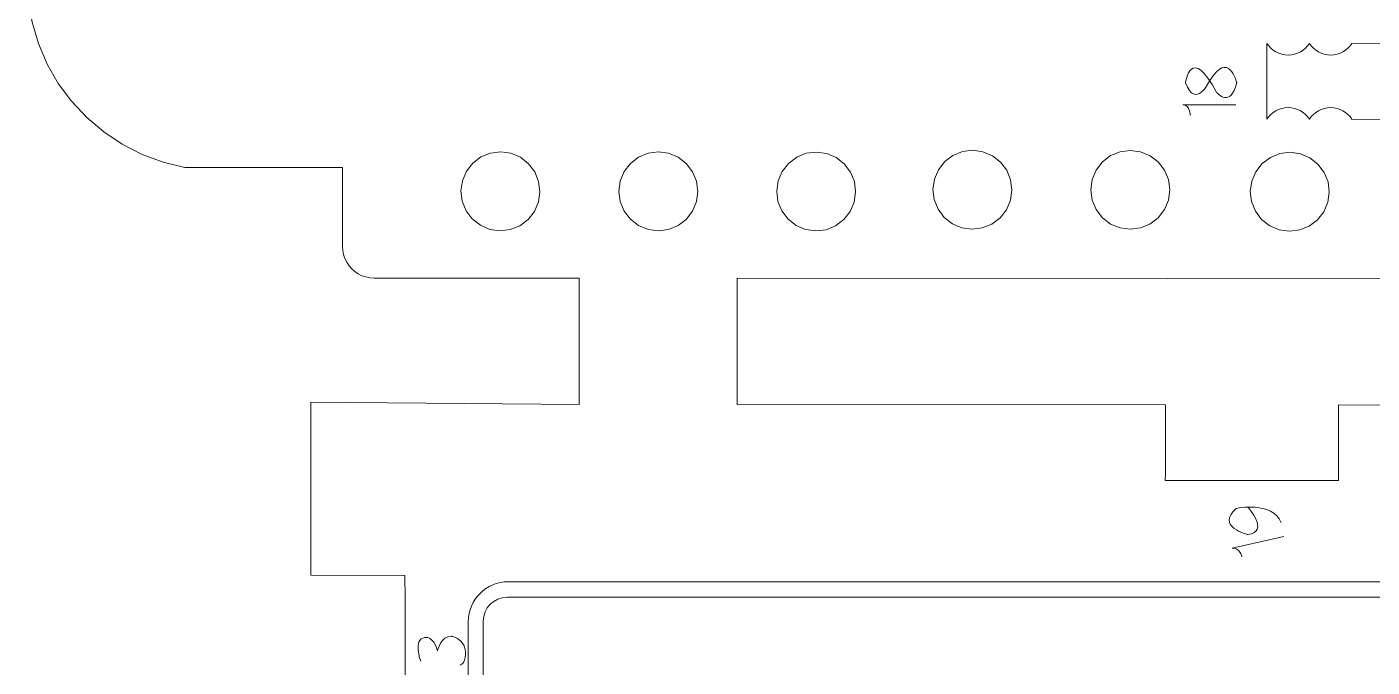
# Model space of a CAD drawing. Header units: centimetres. Extents: x -25 to 25, y -32.5 to 32.5.
# Drawn here: x -9.76 to -4.32, y -20.94 to -18.35 of the extents above; entities that cross this region are included whole.
import ezdxf

# ---------------------------------------------------------------- set-up
doc = ezdxf.new("R2010")
doc.units = ezdxf.units.CM
doc.header["$MEASUREMENT"] = 0
doc.layers.add('Capa 1', color=7, linetype='Continuous')

msp = doc.modelspace()

# ---------------------------------------------------------------- linework, layer by layer
at = {"layer": 'Capa 1', "color": 250, "lineweight": 9}
for points, knots in [([(-0.01095, -22.81621), (-0.01095, -22.81621), (-0.62295, -22.81588), (-0.62295, -22.81588), (-0.62295, -22.81588), (-0.62295, -22.81588), (-0.62355, -23.90029), (-0.62355, -23.90029), (-0.62355, -23.90029), (-0.62355, -23.90029), (-0.31756, -23.90046), (-0.31756, -23.90046), (-0.31756, -23.90046), (-0.31756, -23.90046), (-0.31812, -24.93468), (-0.31812, -24.93468), (-0.31812, -24.93468), (-0.31812, -24.93468), (-1.84991, -26.46479), (-1.84991, -26.46479), (-1.84991, -26.46479), (-1.84991, -26.46479), (-1.8514, -29.19411), (-1.8514, -29.19411), (-1.8514, -29.19411), (-1.8514, -29.19411), (-0.321, -30.1518), (-0.321, -30.1518), (-0.321, -30.1518), (-0.321, -30.1518), (-0.32128, -30.66211), (-0.32128, -30.66211), (-0.32128, -30.66211), (-0.91406, -30.66178), (-3.56244, -30.66031), (-3.66319, -30.66026), (-3.66319, -30.66026), (-3.66319, -30.66026), (-3.66336, -30.96625), (-3.66336, -30.96625), (-3.66336, -30.96625), (-3.66336, -30.96625), (-4.30124, -30.9659), (-4.30124, -30.9659), (-4.30124, -30.9659), (-4.30124, -30.9659), (-4.30107, -30.65991), (-4.30107, -30.65991), (-4.30107, -30.65991), (-4.44164, -30.65983), (-4.81781, -30.65962), (-4.95225, -30.65955), (-4.95225, -30.65955), (-4.95225, -30.65955), (-5.00159, -30.18334), (-5.00159, -30.18334), (-5.00159, -30.18334), (-4.71797, -30.15395), (-4.77909, -30.16029), (-4.69723, -30.15181), (-4.69723, -30.15181), (-4.7111, -30.01796), (-4.74733, -29.66819), (-4.76932, -29.45591), (-4.76932, -29.45591), (-4.76932, -29.45591), (-5.0737, -29.48745), (-5.0737, -29.48745), (-5.0737, -29.48745), (-5.0737, -29.48745), (-5.39603, -26.37638), (-5.39603, -26.37638), (-5.39603, -26.37638), (-5.39603, -26.37638), (-5.09168, -26.34484), (-5.09168, -26.34484), (-5.09168, -26.34484), (-5.10341, -26.23155), (-5.16133, -25.67251), (-5.16377, -25.64895), (-5.16377, -25.64895), (-5.16377, -25.64895), (-5.46814, -25.68049), (-5.46814, -25.68049), (-5.46814, -25.68049), (-5.46814, -25.68049), (-5.56033, -24.79063), (-5.56033, -24.79063), (-5.56033, -24.79063), (-5.56033, -24.79063), (-5.86155, -24.78617), (-5.86155, -24.78617), (-5.86155, -24.78617), (-5.86155, -24.78617), (-6.10712, -24.72073), (-6.10712, -24.72073), (-6.10712, -24.72073), (-6.10712, -24.72073), (-6.02917, -24.42483), (-6.02917, -24.42483), (-6.02917, -24.42483), (-6.02917, -24.42483), (-6.33934, -24.34218), (-6.33934, -24.34218), (-6.33934, -24.34218), (-6.33934, -24.34218), (-6.41729, -24.63808), (-6.41729, -24.63808), (-6.41729, -24.63808), (-6.41729, -24.63808), (-7.70458, -24.29504), (-7.70458, -24.29504), (-7.70458, -24.29504), (-7.70458, -24.29504), (-7.62663, -23.99914), (-7.62663, -23.99914), (-7.62663, -23.99914), (-7.62663, -23.99914), (-7.93681, -23.91649), (-7.93681, -23.91649), (-7.93681, -23.91649), (-7.93681, -23.91649), (-8.01476, -24.21239), (-8.01476, -24.21239), (-8.01476, -24.21239), (-8.01476, -24.21239), (-8.26032, -24.14696), (-8.26032, -24.14696), (-8.26032, -24.14696), (-8.26032, -24.14696), (-8.61027, -24.14676), (-8.61027, -24.14676), (-8.61027, -24.14676), (-8.61027, -24.14676), (-8.60987, -23.4387), (-8.60987, -23.4387), (-8.60987, -23.4387), (-8.60987, -23.4387), (-8.22715, -23.4389), (-8.22715, -23.4389), (-8.22715, -23.4389), (-8.22703, -23.22658), (-8.22839, -22.84817), (-8.22913, -22.80103), (-8.22913, -22.80103), (-8.22913, -22.80103), (-8.60952, -22.80082), (-8.60952, -22.80082), (-8.60952, -22.80082), (-8.60952, -22.80082), (-8.60865, -21.20608), (-8.60865, -21.20608), (-8.60865, -21.20608), (-8.60865, -21.20608), (-8.22592, -21.2063), (-8.22592, -21.2063), (-8.22592, -21.2063), (-8.22581, -21.01337), (-8.227, -20.61759), (-8.2279, -20.56841), (-8.2279, -20.56841), (-8.2279, -20.56841), (-8.6083, -20.5682), (-8.6083, -20.5682), (-8.6083, -20.5682), (-8.6083, -20.5682), (-8.6079, -19.86866), (-8.6079, -19.86866), (-8.6079, -19.86866), (-8.6079, -19.86866), (-7.52349, -19.87777), (-7.52349, -19.87777), (-7.52349, -19.87777), (-7.52349, -19.87777), (-7.52321, -19.36747), (-7.52321, -19.36747), (-7.52321, -19.36747), (-7.52321, -19.36747), (-8.35246, -19.36701), (-8.35246, -19.36701), (-8.35246, -19.36701), (-8.35246, -19.36701), (-8.36912, -19.36591), (-8.36912, -19.36591), (-8.36912, -19.36591), (-8.36912, -19.36591), (-8.38549, -19.36265), (-8.38549, -19.36265), (-8.38549, -19.36265), (-8.38549, -19.36265), (-8.40129, -19.35727), (-8.40129, -19.35727), (-8.40129, -19.35727), (-8.40129, -19.35727), (-8.41625, -19.34989), (-8.41625, -19.34989), (-8.41625, -19.34989), (-8.41625, -19.34989), (-8.43013, -19.34061), (-8.43013, -19.34061), (-8.43013, -19.34061), (-8.43013, -19.34061), (-8.44266, -19.32959), (-8.44266, -19.32959), (-8.44266, -19.32959), (-8.44266, -19.32959), (-8.45366, -19.31703), (-8.45366, -19.31703), (-8.45366, -19.31703), (-8.45366, -19.31703), (-8.46292, -19.30316), (-8.46292, -19.30316), (-8.46292, -19.30316), (-8.46292, -19.30316), (-8.47029, -19.28819), (-8.47029, -19.28819), (-8.47029, -19.28819), (-8.47029, -19.28819), (-8.47566, -19.27238), (-8.47566, -19.27238), (-8.47566, -19.27238), (-8.47566, -19.27238), (-8.4789, -19.25603), (-8.4789, -19.25603), (-8.4789, -19.25603), (-8.4789, -19.25603), (-8.47998, -19.23936), (-8.47998, -19.23936), (-8.47998, -19.23936), (-8.47998, -19.23936), (-8.47981, -18.92043), (-8.47981, -18.92043), (-8.47981, -18.92043), (-8.47981, -18.92043), (-9.11769, -18.92007), (-9.11769, -18.92007), (-9.11769, -18.92007), (-9.11769, -18.92007), (-9.20517, -18.89868), (-9.20517, -18.89868), (-9.20517, -18.89868), (-9.20517, -18.89868), (-9.28961, -18.86734), (-9.28961, -18.86734), (-9.28961, -18.86734), (-9.28961, -18.86734), (-9.36984, -18.82643), (-9.36984, -18.82643), (-9.36984, -18.82643), (-9.36984, -18.82643), (-9.44481, -18.77653), (-9.44481, -18.77653), (-9.44481, -18.77653), (-9.44481, -18.77653), (-9.51353, -18.71831), (-9.51353, -18.71831), (-9.51353, -18.71831), (-9.51353, -18.71831), (-9.57506, -18.65254), (-9.57506, -18.65254), (-9.57506, -18.65254), (-9.57506, -18.65254), (-9.62857, -18.58011), (-9.62857, -18.58011), (-9.62857, -18.58011), (-9.62857, -18.58011), (-9.67335, -18.50198), (-9.67335, -18.50198), (-9.67335, -18.50198), (-9.67335, -18.50198), (-9.70882, -18.4192), (-9.70882, -18.4192), (-9.70882, -18.4192), (-9.70882, -18.4192), (-9.73449, -18.33287), (-9.73449, -18.33287), (-9.73449, -18.33287), (-9.73449, -18.33287), (-9.75, -18.24417), (-9.75, -18.24417), (-9.75, -18.24417), (-9.75, -18.24417), (-9.75516, -18.15424), (-9.75516, -18.15424), (-9.75516, -18.15424), (-9.75516, -18.15424), (-9.75487, -17.64394), (-9.75487, -17.64394), (-9.75487, -17.64394), (-9.75487, -17.64394), (-9.75378, -17.62728), (-9.75378, -17.62728), (-9.75378, -17.62728), (-9.75378, -17.62728), (-9.7505, -17.61091), (-9.7505, -17.61091), (-9.7505, -17.61091), (-9.7505, -17.61091), (-9.74514, -17.59512), (-9.74514, -17.59512), (-9.74514, -17.59512), (-9.74514, -17.59512), (-9.73775, -17.58015), (-9.73775, -17.58015), (-9.73775, -17.58015), (-9.73775, -17.58015), (-9.72847, -17.56627), (-9.72847, -17.56627), (-9.72847, -17.56627), (-9.72847, -17.56627), (-9.71747, -17.55375), (-9.71747, -17.55375), (-9.71747, -17.55375), (-9.71747, -17.55375), (-9.70491, -17.54274), (-9.70491, -17.54274), (-9.70491, -17.54274), (-9.70491, -17.54274), (-9.69104, -17.53348), (-9.69104, -17.53348), (-9.69104, -17.53348), (-9.69104, -17.53348), (-9.67605, -17.52612), (-9.67605, -17.52612), (-9.67605, -17.52612), (-9.67605, -17.52612), (-9.66025, -17.52075), (-9.66025, -17.52075), (-9.66025, -17.52075), (-9.66025, -17.52075), (-9.64387, -17.51751), (-9.64387, -17.51751), (-9.64387, -17.51751), (-9.64387, -17.51751), (-9.62724, -17.51644), (-9.62724, -17.51644), (-9.62724, -17.51644), (-9.62724, -17.51644), (-9.2445, -17.51664), (-9.2445, -17.51664), (-9.2445, -17.51664), (-9.2445, -17.51664), (-9.22785, -17.51774), (-9.22785, -17.51774), (-9.22785, -17.51774), (-9.22785, -17.51774), (-9.21148, -17.521), (-9.21148, -17.521), (-9.21148, -17.521), (-9.21148, -17.521), (-9.19568, -17.52638), (-9.19568, -17.52638), (-9.19568, -17.52638), (-9.19568, -17.52638), (-9.18072, -17.53376), (-9.18072, -17.53376), (-9.18072, -17.53376), (-9.18072, -17.53376), (-9.16686, -17.54304), (-9.16686, -17.54304), (-9.16686, -17.54304), (-9.16686, -17.54304), (-9.15431, -17.55405), (-9.15431, -17.55405), (-9.15431, -17.55405), (-9.15431, -17.55405), (-9.14331, -17.56661), (-9.14331, -17.56661), (-9.14331, -17.56661), (-9.14331, -17.56661), (-9.13405, -17.58048), (-9.13405, -17.58048), (-9.13405, -17.58048), (-9.13405, -17.58048), (-9.12667, -17.59546), (-9.12667, -17.59546), (-9.12667, -17.59546), (-9.12667, -17.59546), (-9.12132, -17.61127), (-9.12132, -17.61127), (-9.12132, -17.61127), (-9.12132, -17.61127), (-9.11806, -17.62763), (-9.11806, -17.62763), (-9.11806, -17.62763), (-9.11806, -17.62763), (-9.11699, -17.64428), (-9.11699, -17.64428), (-9.11699, -17.64428), (-9.11699, -17.64428), (-9.11714, -17.91025), (-9.11714, -17.91025), (-9.11714, -17.91025), (-9.11714, -17.91025), (-9.11506, -17.94215), (-9.11506, -17.94215), (-9.11506, -17.94215), (-9.11506, -17.94215), (-9.10884, -17.9735), (-9.10884, -17.9735), (-9.10884, -17.9735), (-9.10884, -17.9735), (-9.09859, -18.00377), (-9.09859, -18.00377), (-9.09859, -18.00377), (-9.09859, -18.00377), (-9.08448, -18.03244), (-9.08448, -18.03244), (-9.08448, -18.03244), (-9.08448, -18.03244), (-9.06673, -18.05904), (-9.06673, -18.05904), (-9.06673, -18.05904), (-9.06673, -18.05904), (-9.04566, -18.08308), (-9.04566, -18.08308), (-9.04566, -18.08308), (-9.04566, -18.08308), (-9.02165, -18.10416), (-9.02165, -18.10416), (-9.02165, -18.10416), (-9.02165, -18.10416), (-8.99508, -18.12193), (-8.99508, -18.12193), (-8.99508, -18.12193), (-8.99508, -18.12193), (-8.96643, -18.13608), (-8.96643, -18.13608), (-8.96643, -18.13608), (-8.96643, -18.13608), (-8.93617, -18.14637), (-8.93617, -18.14637), (-8.93617, -18.14637), (-8.93617, -18.14637), (-8.90482, -18.15262), (-8.90482, -18.15262), (-8.90482, -18.15262), (-8.90482, -18.15262), (-8.87293, -18.15473), (-8.87293, -18.15473), (-8.87293, -18.15473), (-8.87293, -18.15473), (-8.47938, -18.15495), (-8.47938, -18.15495), (-8.47938, -18.15495), (-8.47938, -18.15495), (-8.47924, -17.89979), (-8.47924, -17.89979), (-8.47924, -17.89979), (-8.47924, -17.89979), (-8.47815, -17.88314), (-8.47815, -17.88314), (-8.47815, -17.88314), (-8.47815, -17.88314), (-8.47488, -17.86678), (-8.47488, -17.86678), (-8.47488, -17.86678), (-8.47488, -17.86678), (-8.4695, -17.85097), (-8.4695, -17.85097), (-8.4695, -17.85097), (-8.4695, -17.85097), (-8.46211, -17.83601), (-8.46211, -17.83601), (-8.46211, -17.83601), (-8.46211, -17.83601), (-8.45283, -17.82214), (-8.45283, -17.82214), (-8.45283, -17.82214), (-8.45283, -17.82214), (-8.44181, -17.8096), (-8.44181, -17.8096), (-8.44181, -17.8096), (-8.44181, -17.8096), (-8.42926, -17.7986), (-8.42926, -17.7986), (-8.42926, -17.7986), (-8.42926, -17.7986), (-8.4154, -17.78934), (-8.4154, -17.78934), (-8.4154, -17.78934), (-8.4154, -17.78934), (-8.40042, -17.78196), (-8.40042, -17.78196), (-8.40042, -17.78196), (-8.40042, -17.78196), (-8.3846, -17.77662), (-8.3846, -17.77662), (-8.3846, -17.77662), (-8.3846, -17.77662), (-8.36825, -17.77337), (-8.36825, -17.77337), (-8.36825, -17.77337), (-8.36825, -17.77337), (-8.3516, -17.77228), (-8.3516, -17.77228), (-8.3516, -17.77228), (-8.3516, -17.77228), (-2.35573, -17.77558), (-2.35573, -17.77558), (-2.35573, -17.77558), (-2.35573, -17.77558), (-2.35573, -18.41994), (-2.35573, -18.41994), (-2.35573, -18.41994), (-2.35573, -18.41994), (-4.4014, -18.41882), (-4.4014, -18.41882)], [0, 0, 0, 0, 0.0078125, 0.0078125, 0.0078125, 0.0078125, 0.015625, 0.015625, 0.015625, 0.015625, 0.0234375, 0.0234375, 0.0234375, 0.0234375, 0.03125, 0.03125, 0.03125, 0.03125, 0.0390625, 0.0390625, 0.0390625, 0.0390625, 0.046875, 0.046875, 0.046875, 0.046875, 0.0546875, 0.0546875, 0.0546875, 0.0546875, 0.0625, 0.0625, 0.0625, 0.0625, 0.0703125, 0.0703125, 0.0703125, 0.0703125, 0.078125, 0.078125, 0.078125, 0.078125, 0.0859375, 0.0859375, 0.0859375, 0.0859375, 0.09375, 0.09375, 0.09375, 0.09375, 0.1015625, 0.1015625, 0.1015625, 0.1015625, 0.109375, 0.109375, 0.109375, 0.109375, 0.1171875, 0.1171875, 0.1171875, 0.1171875, 0.125, 0.125, 0.125, 0.125, 0.1328125, 0.1328125, 0.1328125, 0.1328125, 0.140625, 0.140625, 0.140625, 0.140625, 0.1484375, 0.1484375, 0.1484375, 0.1484375, 0.15625, 0.15625, 0.15625, 0.15625, 0.1640625, 0.1640625, 0.1640625, 0.1640625, 0.171875, 0.171875, 0.171875, 0.171875, 0.1796875, 0.1796875, 0.1796875, 0.1796875, 0.1875, 0.1875, 0.1875, 0.1875, 0.1953125, 0.1953125, 0.1953125, 0.1953125, 0.203125, 0.203125, 0.203125, 0.203125, 0.2109375, 0.2109375, 0.2109375, 0.2109375, 0.21875, 0.21875, 0.21875, 0.21875, 0.2265625, 0.2265625, 0.2265625, 0.2265625, 0.234375, 0.234375, 0.234375, 0.234375, 0.2421875, 0.2421875, 0.2421875, 0.2421875, 0.25, 0.25, 0.25, 0.25, 0.2578125, 0.2578125, 0.2578125, 0.2578125, 0.265625, 0.265625, 0.265625, 0.265625, 0.2734375, 0.2734375, 0.2734375, 0.2734375, 0.28125, 0.28125, 0.28125, 0.28125, 0.2890625, 0.2890625, 0.2890625, 0.2890625, 0.296875, 0.296875, 0.296875, 0.296875, 0.3046875, 0.3046875, 0.3046875, 0.3046875, 0.3125, 0.3125, 0.3125, 0.3125, 0.3203125, 0.3203125, 0.3203125, 0.3203125, 0.328125, 0.328125, 0.328125, 0.328125, 0.3359375, 0.3359375, 0.3359375, 0.3359375, 0.34375, 0.34375, 0.34375, 0.34375, 0.3515625, 0.3515625, 0.3515625, 0.3515625, 0.359375, 0.359375, 0.359375, 0.359375, 0.3671875, 0.3671875, 0.3671875, 0.3671875, 0.375, 0.375, 0.375, 0.375, 0.3828125, 0.3828125, 0.3828125, 0.3828125, 0.390625, 0.390625, 0.390625, 0.390625, 0.3984375, 0.3984375, 0.3984375, 0.3984375, 0.40625, 0.40625, 0.40625, 0.40625, 0.4140625, 0.4140625, 0.4140625, 0.4140625, 0.421875, 0.421875, 0.421875, 0.421875, 0.4296875, 0.4296875, 0.4296875, 0.4296875, 0.4375, 0.4375, 0.4375, 0.4375, 0.4453125, 0.4453125, 0.4453125, 0.4453125, 0.453125, 0.453125, 0.453125, 0.453125, 0.4609375, 0.4609375, 0.4609375, 0.4609375, 0.46875, 0.46875, 0.46875, 0.46875, 0.4765625, 0.4765625, 0.4765625, 0.4765625, 0.484375, 0.484375, 0.484375, 0.484375, 0.4921875, 0.4921875, 0.4921875, 0.4921875, 0.5, 0.5, 0.5, 0.5, 0.5078125, 0.5078125, 0.5078125, 0.5078125, 0.515625, 0.515625, 0.515625, 0.515625, 0.5234375, 0.5234375, 0.5234375, 0.5234375, 0.53125, 0.53125, 0.53125, 0.53125, 0.5390625, 0.5390625, 0.5390625, 0.5390625, 0.546875, 0.546875, 0.546875, 0.546875, 0.5546875, 0.5546875, 0.5546875, 0.5546875, 0.5625, 0.5625, 0.5625, 0.5625, 0.5703125, 0.5703125, 0.5703125, 0.5703125, 0.578125, 0.578125, 0.578125, 0.578125, 0.5859375, 0.5859375, 0.5859375, 0.5859375, 0.59375, 0.59375, 0.59375, 0.59375, 0.6015625, 0.6015625, 0.6015625, 0.6015625, 0.609375, 0.609375, 0.609375, 0.609375, 0.6171875, 0.6171875, 0.6171875, 0.6171875, 0.625, 0.625, 0.625, 0.625, 0.6328125, 0.6328125, 0.6328125, 0.6328125, 0.640625, 0.640625, 0.640625, 0.640625, 0.6484375, 0.6484375, 0.6484375, 0.6484375, 0.65625, 0.65625, 0.65625, 0.65625, 0.6640625, 0.6640625, 0.6640625, 0.6640625, 0.671875, 0.671875, 0.671875, 0.671875, 0.6796875, 0.6796875, 0.6796875, 0.6796875, 0.6875, 0.6875, 0.6875, 0.6875, 0.6953125, 0.6953125, 0.6953125, 0.6953125, 0.703125, 0.703125, 0.703125, 0.703125, 0.7109375, 0.7109375, 0.7109375, 0.7109375, 0.71875, 0.71875, 0.71875, 0.71875, 0.7265625, 0.7265625, 0.7265625, 0.7265625, 0.734375, 0.734375, 0.734375, 0.734375, 0.7421875, 0.7421875, 0.7421875, 0.7421875, 0.75, 0.75, 0.75, 0.75, 0.7578125, 0.7578125, 0.7578125, 0.7578125, 0.765625, 0.765625, 0.765625, 0.765625, 0.7734375, 0.7734375, 0.7734375, 0.7734375, 0.78125, 0.78125, 0.78125, 0.78125, 0.7890625, 0.7890625, 0.7890625, 0.7890625, 0.796875, 0.796875, 0.796875, 0.796875, 0.8046875, 0.8046875, 0.8046875, 0.8046875, 0.8125, 0.8125, 0.8125, 0.8125, 0.8203125, 0.8203125, 0.8203125, 0.8203125, 0.828125, 0.828125, 0.828125, 0.828125, 0.8359375, 0.8359375, 0.8359375, 0.8359375, 0.84375, 0.84375, 0.84375, 0.84375, 0.8515625, 0.8515625, 0.8515625, 0.8515625, 0.859375, 0.859375, 0.859375, 0.859375, 0.8671875, 0.8671875, 0.8671875, 0.8671875, 0.875, 0.875, 0.875, 0.875, 0.8828125, 0.8828125, 0.8828125, 0.8828125, 0.890625, 0.890625, 0.890625, 0.890625, 0.8984375, 0.8984375, 0.8984375, 0.8984375, 0.90625, 0.90625, 0.90625, 0.90625, 0.9140625, 0.9140625, 0.9140625, 0.9140625, 0.921875, 0.921875, 0.921875, 0.921875, 0.9296875, 0.9296875, 0.9296875, 0.9296875, 0.9375, 0.9375, 0.9375, 0.9375, 0.9453125, 0.9453125, 0.9453125, 0.9453125, 0.953125, 0.953125, 0.953125, 0.953125, 0.9609375, 0.9609375, 0.9609375, 0.9609375, 0.96875, 0.96875, 0.96875, 0.96875, 0.9765625, 0.9765625, 0.9765625, 0.9765625, 0.984375, 0.984375, 0.984375, 0.984375, 1, 1, 1, 1]), ([(-4.57321, -18.41882), (-4.59134, -18.44707), (-4.62305, -18.4658), (-4.65911, -18.4658), (-4.65911, -18.4658), (-4.69518, -18.4658), (-4.72688, -18.44707), (-4.74502, -18.41882)], [0, 0, 0, 0, 0.3333333, 0.3333333, 0.3333333, 0.3333333, 1, 1, 1, 1]), ([(-4.4014, -18.41882), (-4.41954, -18.44707), (-4.45124, -18.4658), (-4.4873, -18.4658), (-4.4873, -18.4658), (-4.52337, -18.4658), (-4.55507, -18.44707), (-4.57321, -18.41882)], [0, 0, 0, 0, 0.3333333, 0.3333333, 0.3333333, 0.3333333, 1, 1, 1, 1]), ([(-4.57337, -18.72483), (-4.59151, -18.69658), (-4.62321, -18.67785), (-4.65928, -18.67785), (-4.65928, -18.67785), (-4.69534, -18.67785), (-4.72705, -18.69658), (-4.74518, -18.72483)], [0, 0, 0, 0, 0.3333333, 0.3333333, 0.3333333, 0.3333333, 1, 1, 1, 1]), ([(-4.40156, -18.72483), (-4.4197, -18.69658), (-4.4514, -18.67785), (-4.48747, -18.67785), (-4.48747, -18.67785), (-4.52354, -18.67785), (-4.55524, -18.69658), (-4.57337, -18.72483)], [0, 0, 0, 0, 0.3333333, 0.3333333, 0.3333333, 0.3333333, 1, 1, 1, 1]), ([(-4.40156, -18.72483), (-4.40156, -18.72483), (-2.35573, -18.72595), (-2.35573, -18.72595), (-2.35573, -18.72595), (-2.35573, -18.72595), (-2.35573, -19.37032), (-2.35573, -19.37032), (-2.35573, -19.37032), (-2.35573, -19.37032), (-2.98543, -19.36996), (-2.98543, -19.36996), (-2.98543, -19.36996), (-2.98543, -19.36996), (-2.98545, -19.88028), (-2.98545, -19.88028), (-2.98545, -19.88028), (-2.98545, -19.88028), (-0.31534, -19.88176), (-0.31534, -19.88176), (-0.31534, -19.88176), (-0.31534, -19.88176), (-0.31573, -20.58343), (-0.31573, -20.58343), (-0.31573, -20.58343), (-0.31573, -20.58343), (-0.62172, -20.58326), (-0.62172, -20.58326), (-0.62172, -20.58326), (-0.62172, -20.58326), (-0.62232, -21.66766), (-0.62232, -21.66766), (-0.62232, -21.66766), (-0.62232, -21.66766), (-0.01031, -21.66801), (-0.01031, -21.66801)], [0, 0, 0, 0, 0.1, 0.1, 0.1, 0.1, 0.2, 0.2, 0.2, 0.2, 0.3, 0.3, 0.3, 0.3, 0.4, 0.4, 0.4, 0.4, 0.5, 0.5, 0.5, 0.5, 0.6, 0.6, 0.6, 0.6, 0.7, 0.7, 0.7, 0.7, 0.8, 0.8, 0.8, 0.8, 1, 1, 1, 1]), ([(-7.95575, -19.12819), (-7.95575, -19.12819), (-7.98079, -19.09494), (-7.98079, -19.09494), (-7.98079, -19.09494), (-7.98079, -19.09494), (-7.99637, -19.05633), (-7.99637, -19.05633), (-7.99637, -19.05633), (-7.99637, -19.05633), (-8.00143, -19.01501), (-8.00143, -19.01501), (-8.00143, -19.01501), (-8.00143, -19.01501), (-7.99563, -18.97379), (-7.99563, -18.97379), (-7.99563, -18.97379), (-7.99563, -18.97379), (-7.97935, -18.93547), (-7.97935, -18.93547), (-7.97935, -18.93547), (-7.97935, -18.93547), (-7.95371, -18.90267), (-7.95371, -18.90267), (-7.95371, -18.90267), (-7.95371, -18.90267), (-7.92045, -18.87763), (-7.92045, -18.87763), (-7.92045, -18.87763), (-7.92045, -18.87763), (-7.88185, -18.86205), (-7.88185, -18.86205), (-7.88185, -18.86205), (-7.88185, -18.86205), (-7.84052, -18.85699), (-7.84052, -18.85699), (-7.84052, -18.85699), (-7.84052, -18.85699), (-7.7993, -18.86279), (-7.7993, -18.86279), (-7.7993, -18.86279), (-7.7993, -18.86279), (-7.76098, -18.87907), (-7.76098, -18.87907), (-7.76098, -18.87907), (-7.76098, -18.87907), (-7.72819, -18.90471), (-7.72819, -18.90471), (-7.72819, -18.90471), (-7.72819, -18.90471), (-7.70314, -18.93797), (-7.70314, -18.93797), (-7.70314, -18.93797), (-7.70314, -18.93797), (-7.68756, -18.97657), (-7.68756, -18.97657), (-7.68756, -18.97657), (-7.68756, -18.97657), (-7.6825, -19.01789), (-7.6825, -19.01789), (-7.6825, -19.01789), (-7.6825, -19.01789), (-7.68831, -19.05912), (-7.68831, -19.05912), (-7.68831, -19.05912), (-7.68831, -19.05912), (-7.70459, -19.09743), (-7.70459, -19.09743), (-7.70459, -19.09743), (-7.70459, -19.09743), (-7.73023, -19.13023), (-7.73023, -19.13023), (-7.73023, -19.13023), (-7.73023, -19.13023), (-7.76348, -19.15527), (-7.76348, -19.15527), (-7.76348, -19.15527), (-7.76348, -19.15527), (-7.80209, -19.17086), (-7.80209, -19.17086), (-7.80209, -19.17086), (-7.80209, -19.17086), (-7.84341, -19.17592), (-7.84341, -19.17592), (-7.84341, -19.17592), (-7.84341, -19.17592), (-7.88463, -19.17011), (-7.88463, -19.17011), (-7.88463, -19.17011), (-7.88463, -19.17011), (-7.92295, -19.15383), (-7.92295, -19.15383), (-7.92295, -19.15383), (-7.92295, -19.15383), (-7.95575, -19.12819), (-7.95575, -19.12819)], [0, 0, 0, 0, 0.04, 0.04, 0.04, 0.04, 0.08, 0.08, 0.08, 0.08, 0.12, 0.12, 0.12, 0.12, 0.16, 0.16, 0.16, 0.16, 0.2, 0.2, 0.2, 0.2, 0.24, 0.24, 0.24, 0.24, 0.28, 0.28, 0.28, 0.28, 0.32, 0.32, 0.32, 0.32, 0.36, 0.36, 0.36, 0.36, 0.4, 0.4, 0.4, 0.4, 0.44, 0.44, 0.44, 0.44, 0.48, 0.48, 0.48, 0.48, 0.52, 0.52, 0.52, 0.52, 0.56, 0.56, 0.56, 0.56, 0.6, 0.6, 0.6, 0.6, 0.64, 0.64, 0.64, 0.64, 0.68, 0.68, 0.68, 0.68, 0.72, 0.72, 0.72, 0.72, 0.76, 0.76, 0.76, 0.76, 0.8, 0.8, 0.8, 0.8, 0.84, 0.84, 0.84, 0.84, 0.88, 0.88, 0.88, 0.88, 0.92, 0.92, 0.92, 0.92, 1, 1, 1, 1]), ([(-7.3169, -19.12951), (-7.3169, -19.12951), (-7.34223, -19.09646), (-7.34223, -19.09646), (-7.34223, -19.09646), (-7.34223, -19.09646), (-7.35814, -19.05799), (-7.35814, -19.05799), (-7.35814, -19.05799), (-7.35814, -19.05799), (-7.36355, -19.01672), (-7.36355, -19.01672), (-7.36355, -19.01672), (-7.36355, -19.01672), (-7.35809, -18.97544), (-7.35809, -18.97544), (-7.35809, -18.97544), (-7.35809, -18.97544), (-7.34214, -18.93699), (-7.34214, -18.93699), (-7.34214, -18.93699), (-7.34214, -18.93699), (-7.31678, -18.90398), (-7.31678, -18.90398), (-7.31678, -18.90398), (-7.31678, -18.90398), (-7.28374, -18.87865), (-7.28374, -18.87865), (-7.28374, -18.87865), (-7.28374, -18.87865), (-7.24527, -18.86274), (-7.24527, -18.86274), (-7.24527, -18.86274), (-7.24527, -18.86274), (-7.20399, -18.85733), (-7.20399, -18.85733), (-7.20399, -18.85733), (-7.20399, -18.85733), (-7.16272, -18.86279), (-7.16272, -18.86279), (-7.16272, -18.86279), (-7.16272, -18.86279), (-7.12426, -18.87874), (-7.12426, -18.87874), (-7.12426, -18.87874), (-7.12426, -18.87874), (-7.09125, -18.9041), (-7.09125, -18.9041), (-7.09125, -18.9041), (-7.09125, -18.9041), (-7.06592, -18.93714), (-7.06592, -18.93714), (-7.06592, -18.93714), (-7.06592, -18.93714), (-7.05001, -18.97561), (-7.05001, -18.97561), (-7.05001, -18.97561), (-7.05001, -18.97561), (-7.0446, -19.01689), (-7.0446, -19.01689), (-7.0446, -19.01689), (-7.0446, -19.01689), (-7.05006, -19.05816), (-7.05006, -19.05816), (-7.05006, -19.05816), (-7.05006, -19.05816), (-7.06601, -19.09662), (-7.06601, -19.09662), (-7.06601, -19.09662), (-7.06601, -19.09662), (-7.09137, -19.12963), (-7.09137, -19.12963), (-7.09137, -19.12963), (-7.09137, -19.12963), (-7.12442, -19.15495), (-7.12442, -19.15495), (-7.12442, -19.15495), (-7.12442, -19.15495), (-7.16289, -19.17086), (-7.16289, -19.17086), (-7.16289, -19.17086), (-7.16289, -19.17086), (-7.20416, -19.17628), (-7.20416, -19.17628), (-7.20416, -19.17628), (-7.20416, -19.17628), (-7.24544, -19.17082), (-7.24544, -19.17082), (-7.24544, -19.17082), (-7.24544, -19.17082), (-7.28389, -19.15487), (-7.28389, -19.15487), (-7.28389, -19.15487), (-7.28389, -19.15487), (-7.3169, -19.12951), (-7.3169, -19.12951)], [0, 0, 0, 0, 0.04, 0.04, 0.04, 0.04, 0.08, 0.08, 0.08, 0.08, 0.12, 0.12, 0.12, 0.12, 0.16, 0.16, 0.16, 0.16, 0.2, 0.2, 0.2, 0.2, 0.24, 0.24, 0.24, 0.24, 0.28, 0.28, 0.28, 0.28, 0.32, 0.32, 0.32, 0.32, 0.36, 0.36, 0.36, 0.36, 0.4, 0.4, 0.4, 0.4, 0.44, 0.44, 0.44, 0.44, 0.48, 0.48, 0.48, 0.48, 0.52, 0.52, 0.52, 0.52, 0.56, 0.56, 0.56, 0.56, 0.6, 0.6, 0.6, 0.6, 0.64, 0.64, 0.64, 0.64, 0.68, 0.68, 0.68, 0.68, 0.72, 0.72, 0.72, 0.72, 0.76, 0.76, 0.76, 0.76, 0.8, 0.8, 0.8, 0.8, 0.84, 0.84, 0.84, 0.84, 0.88, 0.88, 0.88, 0.88, 0.92, 0.92, 0.92, 0.92, 1, 1, 1, 1]), ([(-6.67996, -19.12889), (-6.67996, -19.12889), (-6.70501, -19.09564), (-6.70501, -19.09564), (-6.70501, -19.09564), (-6.70501, -19.09564), (-6.72059, -19.05704), (-6.72059, -19.05704), (-6.72059, -19.05704), (-6.72059, -19.05704), (-6.72565, -19.01571), (-6.72565, -19.01571), (-6.72565, -19.01571), (-6.72565, -19.01571), (-6.71984, -18.97449), (-6.71984, -18.97449), (-6.71984, -18.97449), (-6.71984, -18.97449), (-6.70357, -18.93617), (-6.70357, -18.93617), (-6.70357, -18.93617), (-6.70357, -18.93617), (-6.67793, -18.90338), (-6.67793, -18.90338), (-6.67793, -18.90338), (-6.67793, -18.90338), (-6.64467, -18.87833), (-6.64467, -18.87833), (-6.64467, -18.87833), (-6.64467, -18.87833), (-6.60606, -18.86275), (-6.60606, -18.86275), (-6.60606, -18.86275), (-6.60606, -18.86275), (-6.56474, -18.85769), (-6.56474, -18.85769), (-6.56474, -18.85769), (-6.56474, -18.85769), (-6.52352, -18.8635), (-6.52352, -18.8635), (-6.52352, -18.8635), (-6.52352, -18.8635), (-6.4852, -18.87977), (-6.4852, -18.87977), (-6.4852, -18.87977), (-6.4852, -18.87977), (-6.45241, -18.90542), (-6.45241, -18.90542), (-6.45241, -18.90542), (-6.45241, -18.90542), (-6.42736, -18.93867), (-6.42736, -18.93867), (-6.42736, -18.93867), (-6.42736, -18.93867), (-6.41178, -18.97728), (-6.41178, -18.97728), (-6.41178, -18.97728), (-6.41178, -18.97728), (-6.40672, -19.0186), (-6.40672, -19.0186), (-6.40672, -19.0186), (-6.40672, -19.0186), (-6.41253, -19.05982), (-6.41253, -19.05982), (-6.41253, -19.05982), (-6.41253, -19.05982), (-6.4288, -19.09814), (-6.4288, -19.09814), (-6.4288, -19.09814), (-6.4288, -19.09814), (-6.45445, -19.13093), (-6.45445, -19.13093), (-6.45445, -19.13093), (-6.45445, -19.13093), (-6.4877, -19.15598), (-6.4877, -19.15598), (-6.4877, -19.15598), (-6.4877, -19.15598), (-6.52631, -19.17156), (-6.52631, -19.17156), (-6.52631, -19.17156), (-6.52631, -19.17156), (-6.56763, -19.17662), (-6.56763, -19.17662), (-6.56763, -19.17662), (-6.56763, -19.17662), (-6.60885, -19.17081), (-6.60885, -19.17081), (-6.60885, -19.17081), (-6.60885, -19.17081), (-6.64717, -19.15454), (-6.64717, -19.15454), (-6.64717, -19.15454), (-6.64717, -19.15454), (-6.67996, -19.12889), (-6.67996, -19.12889)], [0, 0, 0, 0, 0.04, 0.04, 0.04, 0.04, 0.08, 0.08, 0.08, 0.08, 0.12, 0.12, 0.12, 0.12, 0.16, 0.16, 0.16, 0.16, 0.2, 0.2, 0.2, 0.2, 0.24, 0.24, 0.24, 0.24, 0.28, 0.28, 0.28, 0.28, 0.32, 0.32, 0.32, 0.32, 0.36, 0.36, 0.36, 0.36, 0.4, 0.4, 0.4, 0.4, 0.44, 0.44, 0.44, 0.44, 0.48, 0.48, 0.48, 0.48, 0.52, 0.52, 0.52, 0.52, 0.56, 0.56, 0.56, 0.56, 0.6, 0.6, 0.6, 0.6, 0.64, 0.64, 0.64, 0.64, 0.68, 0.68, 0.68, 0.68, 0.72, 0.72, 0.72, 0.72, 0.76, 0.76, 0.76, 0.76, 0.8, 0.8, 0.8, 0.8, 0.84, 0.84, 0.84, 0.84, 0.88, 0.88, 0.88, 0.88, 0.92, 0.92, 0.92, 0.92, 1, 1, 1, 1]), ([(-6.04878, -19.12184), (-6.04878, -19.12184), (-6.07382, -19.08858), (-6.07382, -19.08858), (-6.07382, -19.08858), (-6.07382, -19.08858), (-6.0894, -19.04998), (-6.0894, -19.04998), (-6.0894, -19.04998), (-6.0894, -19.04998), (-6.09446, -19.00865), (-6.09446, -19.00865), (-6.09446, -19.00865), (-6.09446, -19.00865), (-6.08866, -18.96743), (-6.08866, -18.96743), (-6.08866, -18.96743), (-6.08866, -18.96743), (-6.07238, -18.92911), (-6.07238, -18.92911), (-6.07238, -18.92911), (-6.07238, -18.92911), (-6.04674, -18.89632), (-6.04674, -18.89632), (-6.04674, -18.89632), (-6.04674, -18.89632), (-6.01348, -18.87127), (-6.01348, -18.87127), (-6.01348, -18.87127), (-6.01348, -18.87127), (-5.97488, -18.85569), (-5.97488, -18.85569), (-5.97488, -18.85569), (-5.97488, -18.85569), (-5.93356, -18.85063), (-5.93356, -18.85063), (-5.93356, -18.85063), (-5.93356, -18.85063), (-5.89233, -18.85644), (-5.89233, -18.85644), (-5.89233, -18.85644), (-5.89233, -18.85644), (-5.85402, -18.87272), (-5.85402, -18.87272), (-5.85402, -18.87272), (-5.85402, -18.87272), (-5.82122, -18.89836), (-5.82122, -18.89836), (-5.82122, -18.89836), (-5.82122, -18.89836), (-5.79617, -18.93161), (-5.79617, -18.93161), (-5.79617, -18.93161), (-5.79617, -18.93161), (-5.78059, -18.97022), (-5.78059, -18.97022), (-5.78059, -18.97022), (-5.78059, -18.97022), (-5.77553, -19.01154), (-5.77553, -19.01154), (-5.77553, -19.01154), (-5.77553, -19.01154), (-5.78134, -19.05276), (-5.78134, -19.05276), (-5.78134, -19.05276), (-5.78134, -19.05276), (-5.79762, -19.09108), (-5.79762, -19.09108), (-5.79762, -19.09108), (-5.79762, -19.09108), (-5.82326, -19.12388), (-5.82326, -19.12388), (-5.82326, -19.12388), (-5.82326, -19.12388), (-5.85651, -19.14892), (-5.85651, -19.14892), (-5.85651, -19.14892), (-5.85651, -19.14892), (-5.89512, -19.1645), (-5.89512, -19.1645), (-5.89512, -19.1645), (-5.89512, -19.1645), (-5.93644, -19.16956), (-5.93644, -19.16956), (-5.93644, -19.16956), (-5.93644, -19.16956), (-5.97766, -19.16376), (-5.97766, -19.16376), (-5.97766, -19.16376), (-5.97766, -19.16376), (-6.01598, -19.14748), (-6.01598, -19.14748), (-6.01598, -19.14748), (-6.01598, -19.14748), (-6.04878, -19.12184), (-6.04878, -19.12184)], [0, 0, 0, 0, 0.04, 0.04, 0.04, 0.04, 0.08, 0.08, 0.08, 0.08, 0.12, 0.12, 0.12, 0.12, 0.16, 0.16, 0.16, 0.16, 0.2, 0.2, 0.2, 0.2, 0.24, 0.24, 0.24, 0.24, 0.28, 0.28, 0.28, 0.28, 0.32, 0.32, 0.32, 0.32, 0.36, 0.36, 0.36, 0.36, 0.4, 0.4, 0.4, 0.4, 0.44, 0.44, 0.44, 0.44, 0.48, 0.48, 0.48, 0.48, 0.52, 0.52, 0.52, 0.52, 0.56, 0.56, 0.56, 0.56, 0.6, 0.6, 0.6, 0.6, 0.64, 0.64, 0.64, 0.64, 0.68, 0.68, 0.68, 0.68, 0.72, 0.72, 0.72, 0.72, 0.76, 0.76, 0.76, 0.76, 0.8, 0.8, 0.8, 0.8, 0.84, 0.84, 0.84, 0.84, 0.88, 0.88, 0.88, 0.88, 0.92, 0.92, 0.92, 0.92, 1, 1, 1, 1]), ([(-5.40993, -19.12315), (-5.40993, -19.12315), (-5.43526, -19.09011), (-5.43526, -19.09011), (-5.43526, -19.09011), (-5.43526, -19.09011), (-5.45117, -19.05164), (-5.45117, -19.05164), (-5.45117, -19.05164), (-5.45117, -19.05164), (-5.45658, -19.01036), (-5.45658, -19.01036), (-5.45658, -19.01036), (-5.45658, -19.01036), (-5.45112, -18.96909), (-5.45112, -18.96909), (-5.45112, -18.96909), (-5.45112, -18.96909), (-5.43517, -18.93064), (-5.43517, -18.93064), (-5.43517, -18.93064), (-5.43517, -18.93064), (-5.40981, -18.89762), (-5.40981, -18.89762), (-5.40981, -18.89762), (-5.40981, -18.89762), (-5.37677, -18.8723), (-5.37677, -18.8723), (-5.37677, -18.8723), (-5.37677, -18.8723), (-5.3383, -18.85639), (-5.3383, -18.85639), (-5.3383, -18.85639), (-5.3383, -18.85639), (-5.29702, -18.85098), (-5.29702, -18.85098), (-5.29702, -18.85098), (-5.29702, -18.85098), (-5.25575, -18.85643), (-5.25575, -18.85643), (-5.25575, -18.85643), (-5.25575, -18.85643), (-5.21729, -18.87238), (-5.21729, -18.87238), (-5.21729, -18.87238), (-5.21729, -18.87238), (-5.18428, -18.89775), (-5.18428, -18.89775), (-5.18428, -18.89775), (-5.18428, -18.89775), (-5.15896, -18.93079), (-5.15896, -18.93079), (-5.15896, -18.93079), (-5.15896, -18.93079), (-5.14305, -18.96926), (-5.14305, -18.96926), (-5.14305, -18.96926), (-5.14305, -18.96926), (-5.13763, -19.01054), (-5.13763, -19.01054), (-5.13763, -19.01054), (-5.13763, -19.01054), (-5.14309, -19.05181), (-5.14309, -19.05181), (-5.14309, -19.05181), (-5.14309, -19.05181), (-5.15904, -19.09026), (-5.15904, -19.09026), (-5.15904, -19.09026), (-5.15904, -19.09026), (-5.18441, -19.12327), (-5.18441, -19.12327), (-5.18441, -19.12327), (-5.18441, -19.12327), (-5.21745, -19.1486), (-5.21745, -19.1486), (-5.21745, -19.1486), (-5.21745, -19.1486), (-5.25592, -19.16451), (-5.25592, -19.16451), (-5.25592, -19.16451), (-5.25592, -19.16451), (-5.2972, -19.16992), (-5.2972, -19.16992), (-5.2972, -19.16992), (-5.2972, -19.16992), (-5.33847, -19.16446), (-5.33847, -19.16446), (-5.33847, -19.16446), (-5.33847, -19.16446), (-5.37692, -19.14851), (-5.37692, -19.14851), (-5.37692, -19.14851), (-5.37692, -19.14851), (-5.40993, -19.12315), (-5.40993, -19.12315)], [0, 0, 0, 0, 0.04, 0.04, 0.04, 0.04, 0.08, 0.08, 0.08, 0.08, 0.12, 0.12, 0.12, 0.12, 0.16, 0.16, 0.16, 0.16, 0.2, 0.2, 0.2, 0.2, 0.24, 0.24, 0.24, 0.24, 0.28, 0.28, 0.28, 0.28, 0.32, 0.32, 0.32, 0.32, 0.36, 0.36, 0.36, 0.36, 0.4, 0.4, 0.4, 0.4, 0.44, 0.44, 0.44, 0.44, 0.48, 0.48, 0.48, 0.48, 0.52, 0.52, 0.52, 0.52, 0.56, 0.56, 0.56, 0.56, 0.6, 0.6, 0.6, 0.6, 0.64, 0.64, 0.64, 0.64, 0.68, 0.68, 0.68, 0.68, 0.72, 0.72, 0.72, 0.72, 0.76, 0.76, 0.76, 0.76, 0.8, 0.8, 0.8, 0.8, 0.84, 0.84, 0.84, 0.84, 0.88, 0.88, 0.88, 0.88, 0.92, 0.92, 0.92, 0.92, 1, 1, 1, 1]), ([(-4.76629, -19.12995), (-4.76629, -19.12995), (-4.79134, -19.09669), (-4.79134, -19.09669), (-4.79134, -19.09669), (-4.79134, -19.09669), (-4.80692, -19.05809), (-4.80692, -19.05809), (-4.80692, -19.05809), (-4.80692, -19.05809), (-4.81198, -19.01677), (-4.81198, -19.01677), (-4.81198, -19.01677), (-4.81198, -19.01677), (-4.80617, -18.97554), (-4.80617, -18.97554), (-4.80617, -18.97554), (-4.80617, -18.97554), (-4.78989, -18.93723), (-4.78989, -18.93723), (-4.78989, -18.93723), (-4.78989, -18.93723), (-4.76425, -18.90443), (-4.76425, -18.90443), (-4.76425, -18.90443), (-4.76425, -18.90443), (-4.731, -18.87939), (-4.731, -18.87939), (-4.731, -18.87939), (-4.731, -18.87939), (-4.69239, -18.8638), (-4.69239, -18.8638), (-4.69239, -18.8638), (-4.69239, -18.8638), (-4.65107, -18.85874), (-4.65107, -18.85874), (-4.65107, -18.85874), (-4.65107, -18.85874), (-4.60985, -18.86455), (-4.60985, -18.86455), (-4.60985, -18.86455), (-4.60985, -18.86455), (-4.57153, -18.88083), (-4.57153, -18.88083), (-4.57153, -18.88083), (-4.57153, -18.88083), (-4.53874, -18.90647), (-4.53874, -18.90647), (-4.53874, -18.90647), (-4.53874, -18.90647), (-4.51369, -18.93973), (-4.51369, -18.93973), (-4.51369, -18.93973), (-4.51369, -18.93973), (-4.49811, -18.97833), (-4.49811, -18.97833), (-4.49811, -18.97833), (-4.49811, -18.97833), (-4.49305, -19.01965), (-4.49305, -19.01965), (-4.49305, -19.01965), (-4.49305, -19.01965), (-4.49885, -19.06088), (-4.49885, -19.06088), (-4.49885, -19.06088), (-4.49885, -19.06088), (-4.51513, -19.09919), (-4.51513, -19.09919), (-4.51513, -19.09919), (-4.51513, -19.09919), (-4.54077, -19.13199), (-4.54077, -19.13199), (-4.54077, -19.13199), (-4.54077, -19.13199), (-4.57403, -19.15703), (-4.57403, -19.15703), (-4.57403, -19.15703), (-4.57403, -19.15703), (-4.61263, -19.17262), (-4.61263, -19.17262), (-4.61263, -19.17262), (-4.61263, -19.17262), (-4.65396, -19.17768), (-4.65396, -19.17768), (-4.65396, -19.17768), (-4.65396, -19.17768), (-4.69518, -19.17187), (-4.69518, -19.17187), (-4.69518, -19.17187), (-4.69518, -19.17187), (-4.7335, -19.15559), (-4.7335, -19.15559), (-4.7335, -19.15559), (-4.7335, -19.15559), (-4.76629, -19.12995), (-4.76629, -19.12995)], [0, 0, 0, 0, 0.04, 0.04, 0.04, 0.04, 0.08, 0.08, 0.08, 0.08, 0.12, 0.12, 0.12, 0.12, 0.16, 0.16, 0.16, 0.16, 0.2, 0.2, 0.2, 0.2, 0.24, 0.24, 0.24, 0.24, 0.28, 0.28, 0.28, 0.28, 0.32, 0.32, 0.32, 0.32, 0.36, 0.36, 0.36, 0.36, 0.4, 0.4, 0.4, 0.4, 0.44, 0.44, 0.44, 0.44, 0.48, 0.48, 0.48, 0.48, 0.52, 0.52, 0.52, 0.52, 0.56, 0.56, 0.56, 0.56, 0.6, 0.6, 0.6, 0.6, 0.64, 0.64, 0.64, 0.64, 0.68, 0.68, 0.68, 0.68, 0.72, 0.72, 0.72, 0.72, 0.76, 0.76, 0.76, 0.76, 0.8, 0.8, 0.8, 0.8, 0.84, 0.84, 0.84, 0.84, 0.88, 0.88, 0.88, 0.88, 0.92, 0.92, 0.92, 0.92, 1, 1, 1, 1]), ([(-6.8856, -19.87812), (-6.8856, -19.87812), (-5.15525, -19.87908), (-5.15525, -19.87908), (-5.15525, -19.87908), (-5.15542, -20.16423), (-5.15411, -20.00398), (-5.15542, -20.18508), (-5.15542, -20.18508), (-4.98812, -20.18518), (-4.53196, -20.18543), (-4.45581, -20.18548), (-4.45581, -20.18548), (-4.45581, -20.18548), (-4.45563, -19.87947), (-4.45563, -19.87947), (-4.45563, -19.87947), (-4.45563, -19.87947), (-3.40568, -19.88004), (-3.40568, -19.88004), (-3.40568, -19.88004), (-3.40568, -19.88004), (-3.40824, -19.3696), (-3.40824, -19.3696), (-3.40824, -19.3696), (-3.40824, -19.3696), (-6.88532, -19.36782), (-6.88532, -19.36782), (-6.88532, -19.36782), (-6.88532, -19.36782), (-6.8856, -19.87812), (-6.8856, -19.87812)], [0, 0, 0, 0, 0.1111111, 0.1111111, 0.1111111, 0.1111111, 0.2222222, 0.2222222, 0.2222222, 0.2222222, 0.3333333, 0.3333333, 0.3333333, 0.3333333, 0.4444444, 0.4444444, 0.4444444, 0.4444444, 0.5555556, 0.5555556, 0.5555556, 0.5555556, 0.6666667, 0.6666667, 0.6666667, 0.6666667, 0.7777778, 0.7777778, 0.7777778, 0.7777778, 1, 1, 1, 1]), ([(-1.51153, -21.44653), (-1.51153, -21.44653), (-1.51153, -22.17019), (-1.51153, -22.17019), (-1.51153, -22.17019), (-1.51153, -22.17019), (-1.51153, -23.91314), (-1.51153, -23.91314), (-1.51153, -23.91314), (-1.51153, -24.02013), (-1.57232, -24.11357), (-1.66105, -24.16072), (-1.66105, -24.16072), (-1.67214, -24.17709), (-1.68114, -24.18946), (-1.68493, -24.19324), (-1.68493, -24.19324), (-1.69882, -24.20714), (-1.89755, -24.21943), (-1.91724, -24.21943), (-1.91724, -24.21943), (-2.11748, -24.21943), (-5.17753, -24.23627), (-5.28799, -24.20658), (-5.28799, -24.20658), (-5.28799, -24.20658), (-7.86914, -23.51089), (-7.86914, -23.51089), (-7.86914, -23.51089), (-7.9016, -23.50218), (-7.96882, -23.45492), (-7.96878, -23.42132), (-7.96878, -23.42132), (-7.96878, -23.42132), (-7.97445, -21.24066), (-7.97445, -21.24066), (-7.97445, -21.24066), (-7.97445, -21.22757), (-7.97519, -21.20888), (-7.97161, -21.19373), (-7.97161, -21.19373), (-7.97161, -21.19373), (-7.97161, -20.75492), (-7.97161, -20.75492), (-7.97161, -20.75492), (-7.97161, -20.66646), (-7.89926, -20.59411), (-7.8108, -20.59411), (-7.8108, -20.59411), (-7.8108, -20.59411), (-1.67234, -20.59411), (-1.67234, -20.59411), (-1.67234, -20.59411), (-1.58389, -20.59411), (-1.51153, -20.66646), (-1.51153, -20.75492), (-1.51153, -20.75492), (-1.51153, -20.75492), (-1.51153, -21.44653), (-1.51153, -21.44653)], [0, 0, 0, 0, 0.0625, 0.0625, 0.0625, 0.0625, 0.125, 0.125, 0.125, 0.125, 0.1875, 0.1875, 0.1875, 0.1875, 0.25, 0.25, 0.25, 0.25, 0.3125, 0.3125, 0.3125, 0.3125, 0.375, 0.375, 0.375, 0.375, 0.4375, 0.4375, 0.4375, 0.4375, 0.5, 0.5, 0.5, 0.5, 0.5625, 0.5625, 0.5625, 0.5625, 0.625, 0.625, 0.625, 0.625, 0.6875, 0.6875, 0.6875, 0.6875, 0.75, 0.75, 0.75, 0.75, 0.8125, 0.8125, 0.8125, 0.8125, 0.875, 0.875, 0.875, 0.875, 1, 1, 1, 1]), ([(-1.57244, -21.44653), (-1.57244, -21.44653), (-1.57244, -21.91003), (-1.57244, -21.91003), (-1.57244, -21.91003), (-1.57244, -21.91003), (-1.57244, -23.91314), (-1.57244, -23.91314), (-1.57244, -23.91314), (-1.57244, -23.99456), (-1.61807, -24.0689), (-1.68963, -24.10692), (-1.68963, -24.10692), (-1.68963, -24.10692), (-1.703, -24.11402), (-1.703, -24.11402), (-1.703, -24.11402), (-1.703, -24.11402), (-1.71149, -24.12656), (-1.71149, -24.12656), (-1.71149, -24.12656), (-1.71461, -24.13117), (-1.71806, -24.13644), (-1.72162, -24.14148), (-1.72162, -24.14148), (-1.74643, -24.14669), (-1.78528, -24.14919), (-1.8063, -24.15105), (-1.8063, -24.15105), (-1.84163, -24.15417), (-1.88194, -24.15832), (-1.91724, -24.15851), (-1.91724, -24.15851), (-2.47777, -24.15851), (-3.03846, -24.16279), (-3.59905, -24.16323), (-3.59905, -24.16323), (-3.97097, -24.16351), (-4.34299, -24.16343), (-4.7149, -24.16046), (-4.7149, -24.16046), (-4.84368, -24.15943), (-4.97258, -24.15821), (-5.10133, -24.15519), (-5.10133, -24.15519), (-5.1412, -24.15425), (-5.18114, -24.1532), (-5.22096, -24.1513), (-5.22096, -24.1513), (-5.23651, -24.15056), (-5.25862, -24.15027), (-5.27214, -24.14776), (-5.27214, -24.14776), (-5.27214, -24.14776), (-7.85328, -23.45207), (-7.85328, -23.45207), (-7.85328, -23.45207), (-7.86586, -23.44866), (-7.8978, -23.42685), (-7.90789, -23.41341), (-7.90789, -23.41341), (-7.90789, -23.41341), (-7.91354, -21.2405), (-7.91354, -21.2405), (-7.91354, -21.2405), (-7.91355, -21.23733), (-7.9137, -21.2325), (-7.91373, -21.2274), (-7.91373, -21.2274), (-7.91373, -21.2274), (-7.91155, -21.22752), (-7.91155, -21.22752), (-7.91155, -21.22752), (-7.91155, -21.22752), (-7.91155, -20.75347), (-7.91155, -20.75347), (-7.91155, -20.75347), (-7.91155, -20.70046), (-7.86818, -20.65708), (-7.81516, -20.65708), (-7.81516, -20.65708), (-7.81516, -20.65708), (-1.66883, -20.65708), (-1.66883, -20.65708), (-1.66883, -20.65708), (-1.61581, -20.65708), (-1.57244, -20.70046), (-1.57244, -20.75347), (-1.57244, -20.75347), (-1.57244, -20.75347), (-1.57244, -21.44653), (-1.57244, -21.44653)], [0, 0, 0, 0, 0.0416667, 0.0416667, 0.0416667, 0.0416667, 0.0833333, 0.0833333, 0.0833333, 0.0833333, 0.125, 0.125, 0.125, 0.125, 0.1666667, 0.1666667, 0.1666667, 0.1666667, 0.2083333, 0.2083333, 0.2083333, 0.2083333, 0.25, 0.25, 0.25, 0.25, 0.2916667, 0.2916667, 0.2916667, 0.2916667, 0.3333333, 0.3333333, 0.3333333, 0.3333333, 0.375, 0.375, 0.375, 0.375, 0.4166667, 0.4166667, 0.4166667, 0.4166667, 0.4583333, 0.4583333, 0.4583333, 0.4583333, 0.5, 0.5, 0.5, 0.5, 0.5416667, 0.5416667, 0.5416667, 0.5416667, 0.5833333, 0.5833333, 0.5833333, 0.5833333, 0.625, 0.625, 0.625, 0.625, 0.6666667, 0.6666667, 0.6666667, 0.6666667, 0.7083333, 0.7083333, 0.7083333, 0.7083333, 0.75, 0.75, 0.75, 0.75, 0.7916667, 0.7916667, 0.7916667, 0.7916667, 0.8333333, 0.8333333, 0.8333333, 0.8333333, 0.875, 0.875, 0.875, 0.875, 0.9166667, 0.9166667, 0.9166667, 0.9166667, 1, 1, 1, 1])]:
    msp.add_open_spline(points, degree=3, knots=knots, dxfattribs=at)
at = {"layer": 'Capa 1', "color": 22, "lineweight": 9}
for points, knots in [([(-4.97792, -18.57286), (-4.97792, -18.57286), (-5.03271, -18.68691), (-5.07399, -18.5777), (-5.07399, -18.5777), (-5.07399, -18.5777), (-5.05238, -18.41786), (-4.94766, -18.61779), (-4.94766, -18.61779), (-4.94766, -18.61779), (-4.89118, -18.68273), (-4.86707, -18.57735), (-4.86707, -18.57735), (-4.86707, -18.57735), (-4.899, -18.44127), (-4.97792, -18.57286)], [0, 0, 0, 0, 0.2, 0.2, 0.2, 0.2, 0.4, 0.4, 0.4, 0.4, 0.6, 0.6, 0.6, 0.6, 1, 1, 1, 1]), ([(-4.82235, -20.2925), (-4.82235, -20.2925), (-4.73194, -20.39187), (-4.82178, -20.40373), (-4.82178, -20.40373), (-4.82178, -20.40373), (-4.95428, -20.37148), (-4.8688, -20.29798), (-4.8688, -20.29798), (-4.8688, -20.29798), (-4.72436, -20.26557), (-4.68677, -20.35597)], [0, 0, 0, 0, 0.25, 0.25, 0.25, 0.25, 0.5, 0.5, 0.5, 0.5, 1, 1, 1, 1]), ([(-8.00428, -20.93063), (-8.00428, -20.93063), (-7.98482, -20.92506), (-7.98259, -20.88833), (-7.98259, -20.88833), (-7.98143, -20.86927), (-7.98694, -20.85503), (-7.99378, -20.84442), (-7.99378, -20.84442), (-8.0105, -20.81857), (-8.03988, -20.81455), (-8.03988, -20.81455), (-8.03988, -20.81455), (-8.08235, -20.81179), (-8.09637, -20.87319), (-8.09637, -20.87319), (-8.09637, -20.87319), (-8.11327, -20.81017), (-8.14708, -20.81966), (-8.14708, -20.81966), (-8.14708, -20.81966), (-8.1981, -20.8237), (-8.16375, -20.9156), (-8.16375, -20.9156)], [0, 0, 0, 0, 0.1428571, 0.1428571, 0.1428571, 0.1428571, 0.2857143, 0.2857143, 0.2857143, 0.2857143, 0.4285714, 0.4285714, 0.4285714, 0.4285714, 0.5714286, 0.5714286, 0.5714286, 0.5714286, 0.7142857, 0.7142857, 0.7142857, 0.7142857, 1, 1, 1, 1])]:
    msp.add_open_spline(points, degree=3, knots=knots, dxfattribs=at)
at = {"layer": 'Capa 1', "color": 250, "lineweight": 9}
msp.add_open_spline([(-4.74502, -18.41882), (-4.74502, -18.41882), (-4.74518, -18.72483), (-4.74518, -18.72483)], degree=3, dxfattribs=at)
at = {"layer": 'Capa 1', "color": 22, "lineweight": 9}
for points in [[(-5.05438, -18.70915), (-5.05438, -18.70915), (-5.05607, -18.66794), (-5.08439, -18.66626)], [(-5.08439, -18.66626), (-5.08439, -18.66626), (-4.87069, -18.66626), (-4.87069, -18.66626)], [(-4.88474, -20.4583), (-4.88474, -20.4583), (-4.67637, -20.41084), (-4.67637, -20.41084)], [(-4.84595, -20.49345), (-4.84595, -20.49345), (-4.85675, -20.45364), (-4.88474, -20.4583)]]:
    msp.add_open_spline(points, degree=3, dxfattribs=at)

doc.saveas('drawing.dxf')
